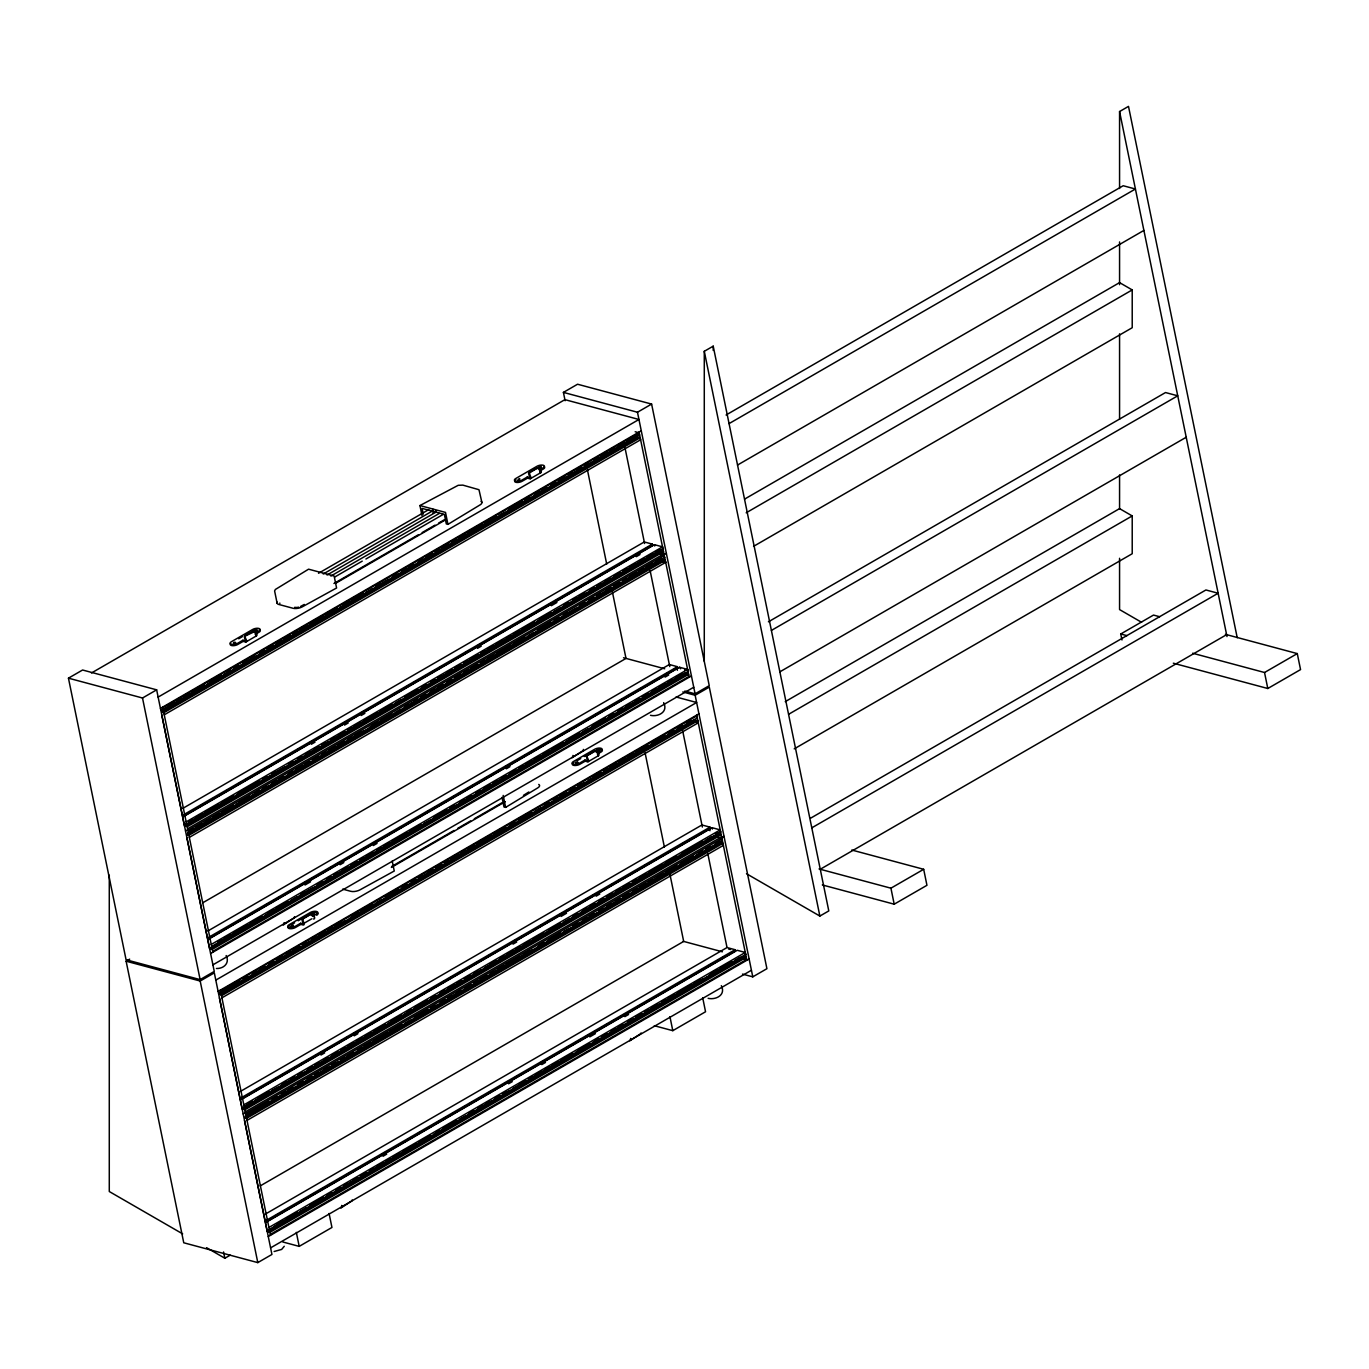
<?xml version="1.0" encoding="UTF-8"?>
<svg xmlns="http://www.w3.org/2000/svg" width="1369" height="1369" viewBox="0 0 1369 1369"><rect width="100%" height="100%" fill="white"/><g stroke="black" fill="none" stroke-linecap="round" stroke-linejoin="round"><path stroke-width="1.5" d="M254.446 631.828L257.389 630.904L256.636 631.879M284.256 1246.286L281.638 1249.435L274.108 1251.506M236.118 643.687L234.972 644.286M312.817 916.203L316.444 914.116A4.466 1.831 -11.6 0 0 316.547 911.463A4.466 1.831 -11.6 0 0 310.335 912.473L289.047 924.759A4.466 1.831 -11.6 0 0 288.945 927.412A4.466 1.831 -11.6 0 0 295.156 926.402L300.598 923.271L303.165 923.75L301.882 919.557L310.318 914.629L313.518 916.597M293.599 926.881L290.844 927.138L292.213 926.077M523.437 795.372L528.845 791.984M68.45 678.168L82.585 670.006L156.648 689.839L214.266 971.425L200.131 979.605L126.068 959.755L68.45 678.168L142.513 698.002L156.648 689.839M565.123 400.741L563.412 392.39L577.564 384.227L651.61 404.077L709.245 685.664L695.093 693.826L684.808 691.071M91.466 672.983L564.901 399.645L638.964 419.479L158.137 697.095M421.994 515.531L419.941 505.555L458.187 485.311L462.825 485.122L478.979 489.708L481.854 502.269M318.532 573.269L428.788 509.593M704.282 661.244L704.282 351.303L713.215 346.152L828.793 910.915L819.86 916.066L746.481 873.713M1119.568 188.494L1119.568 111.539L1128.501 106.388L1237.217 637.697M323.255 574.005L431.697 511.407M432.775 512.913L436.283 510.894M327.071 575.014L435.496 512.417M330.87 576.041L439.295 513.443M334.669 577.068L362.237 561.136M365.917 559.014L443.111 514.453M333.933 583.502L418.469 534.697M422.148 532.575L435.017 525.148M438.696 523.026L444.206 519.844M238.702 638.775L242.245 636.722M245.804 634.686L249.346 632.632M335.525 583.365L445.798 519.69M563.412 392.39L637.475 412.24L651.61 404.077M254.275 631.759L244.212 636.534L245.427 640.778L242.912 640.247L237.487 643.379A4.466 1.831 -11.6 0 1 231.275 644.388A4.466 1.831 -11.6 0 1 231.378 641.736L252.666 629.449A4.466 1.831 -11.6 0 1 258.878 628.439A4.466 1.831 -11.6 0 1 258.775 631.092L255.147 633.18M541.303 468.523L540.036 468.882M255.729 635.935A2.31 1.335 60 0 0 256.91 635.13A2.31 1.335 60 0 0 256.26 632.872L253.094 630.972L244.657 635.9L245.838 638.895A2.31 1.335 60 0 1 246.488 641.154A2.31 1.335 60 0 1 245.308 641.958L243.152 641.376L237.71 644.508A4.466 1.831 -11.6 0 1 232.131 645.638A4.466 1.831 -11.6 0 1 230.659 643.601M255.387 634.309L258.998 632.221A4.466 1.831 -11.6 0 0 259.289 629.637M540.139 471.586L538.941 468.797L537.161 468.318L528.554 473.332L529.786 477.559L527.27 477.028L521.829 480.16A4.466 1.831 -11.6 0 1 515.617 481.169A4.466 1.831 -11.6 0 1 515.719 478.534L537.007 466.247A4.466 1.831 -11.6 0 1 543.236 465.238A4.466 1.831 -11.6 0 1 543.117 467.873L539.506 469.961M540.071 472.716A2.31 1.335 60 0 0 541.268 471.911A2.31 1.335 60 0 0 540.601 469.653L537.777 467.633L529.255 472.493L530.179 475.676A2.31 1.335 60 0 1 530.847 477.935A2.31 1.335 60 0 1 529.649 478.739L527.493 478.157L522.068 481.289A4.466 1.831 -11.6 0 1 515.856 482.299A4.466 1.831 -11.6 0 1 515.959 479.663M539.728 471.09L543.356 469.002A4.466 1.831 -11.6 0 0 544.246 466.709M423.261 514.128L422.08 508.395L444.36 514.368L446.311 523.916L447.954 524.361L480.177 504.819A6.691 2.721 -11.6 0 0 481.067 501.413M246.009 641.907L256.431 635.883M530.368 478.688L540.789 472.664M160.447 708.389L641.274 430.79M162.825 707.859L639.186 432.826L635.165 431.748M167.463 706.37L172.99 703.17M176.687 701.031L180.383 698.909M184.079 696.77L189.606 693.57M193.303 691.448L204.375 685.048M209.919 681.848L221.008 675.447M226.535 672.247L230.232 670.125M233.928 667.986L237.624 665.847M243.152 662.664L246.848 660.525M250.544 658.386L254.24 656.264M259.768 653.064L263.464 650.925M267.16 648.803L272.705 645.603M276.384 643.464L280.08 641.342M283.777 639.203L289.321 636.003M293 633.881L296.697 631.742M300.393 629.62L305.937 626.42M309.634 624.281L322.554 616.82M326.25 614.681L337.322 608.298M342.866 605.098L348.393 601.898M352.09 599.759L363.179 593.376M376.099 585.898L379.795 583.776M392.715 576.315L396.411 574.176M401.938 570.976L405.635 568.854M409.331 566.715L413.027 564.593M418.555 561.393L422.251 559.254M425.947 557.132L431.492 553.932M435.171 551.793L438.867 549.671M442.563 547.532L448.108 544.332M451.804 542.192L455.483 540.071M459.18 537.931L464.724 534.731M468.42 532.609L481.34 525.148M485.037 523.009L496.108 516.609M509.028 509.148L521.965 501.687M525.645 499.565L529.341 497.426M534.885 494.226L538.582 492.104M542.261 489.965L545.957 487.843M551.502 484.643L555.198 482.504M558.894 480.365L564.422 477.182M568.118 475.043L571.814 472.904M577.342 469.721L581.038 467.582M584.734 465.443L588.43 463.321M593.975 460.121L597.654 457.982M601.35 455.86L606.895 452.66M610.591 450.521L614.27 448.399M617.967 446.26L623.511 443.06M627.207 440.938L638.279 434.538L639.614 434.897L163.253 709.912L161.918 709.57M161.525 710.562L167.069 707.362M172.614 704.162L183.686 697.779M187.382 695.64L192.909 692.44M198.454 689.24L203.998 686.04M207.694 683.918L220.614 676.457M224.311 674.318L229.838 671.118M233.534 668.996L239.079 665.796M242.775 663.657L255.695 656.196M259.391 654.074L264.919 650.874M268.615 648.735L274.159 645.535M277.856 643.413L290.776 635.952M294.472 633.813L299.999 630.613M303.696 628.474L316.615 621.013M320.312 618.891L325.856 615.691M331.401 612.491L335.08 610.352M340.624 607.169L351.696 600.769M357.241 597.568L362.785 594.368M366.481 592.247L372.009 589.046M375.705 586.907L388.625 579.446M392.321 577.307L397.866 574.124M401.562 571.985L414.482 564.524M418.178 562.385L423.705 559.185M427.402 557.063L432.946 553.863M436.643 551.724L449.562 544.263M453.259 542.141L458.786 538.941M462.482 536.802L468.027 533.602M473.571 530.402L484.643 524.019M490.188 520.819L493.867 518.68M499.411 515.48L504.956 512.297M508.652 510.158L521.572 502.697M525.268 500.558L530.796 497.358M534.492 495.236L547.412 487.775M551.108 485.636L556.653 482.436M560.349 480.314L565.876 477.114M569.572 474.975L582.492 467.513M586.189 465.392L591.733 462.192M595.429 460.052L600.957 456.852M606.501 453.652L617.59 447.269M623.117 444.069L626.814 441.93M632.358 438.73L636.037 436.608L639.066 438.371L638.861 437.361L162.5 712.376L163.818 712.736L640.196 437.721L638.861 437.361M162.449 710.802L636.961 436.848M162.654 711.829L637.167 437.858M164.246 714.806L640.606 439.774L639.032 432.074M726.083 414.995L1123.196 185.739L1135.414 189.008L729.061 423.603M737.549 465.032L1143.885 230.42M182.676 808.446L644.269 541.953L652.311 544.109L652.585 545.427L183.6 816.198M183.343 814.88L652.311 544.109M201.294 805.314L204.974 803.192M210.518 799.992L214.214 797.853M227.134 790.392L230.831 788.27M236.375 785.07L241.902 781.87M245.599 779.731L251.143 776.531M254.839 774.409L258.519 772.27M262.215 770.148L267.759 766.948M271.456 764.809L276.983 761.609M280.679 759.487L286.224 756.287M297.295 749.887L302.84 746.687M306.536 744.565L312.064 741.365M334.224 728.565L337.921 726.443M343.465 723.243L347.144 721.104M360.081 713.643L363.76 711.521M369.305 708.321L373.001 706.182M378.546 702.981L384.073 699.781M395.162 693.398L400.689 690.198M404.385 688.059L409.93 684.859M413.626 682.737L419.154 679.537M422.85 677.398L426.546 675.276M430.242 673.137L435.77 669.937M439.466 667.798L445.011 664.615M465.323 652.876L470.85 649.693M476.395 646.493L480.091 644.354M493.011 636.893L496.707 634.754M502.252 631.571L505.931 629.432M511.476 626.232L515.172 624.093M528.092 616.632L531.788 614.51M537.332 611.31L542.86 608.11M546.556 605.971L552.101 602.788M555.797 600.649L559.476 598.51M563.172 596.388L568.717 593.188M572.413 591.049L577.94 587.849M581.637 585.727L585.333 583.588M598.253 576.127L603.797 572.927M609.342 569.744L613.021 567.605M624.11 561.204L629.637 558.004M635.182 554.804L638.878 552.682M644.423 549.482L648.102 547.343M183.651 816.523L654.468 544.691L662.528 546.847L662.955 548.918L186.578 823.95L185.243 823.59M311.311 744.274L315.007 742.152M344.543 725.091L348.239 722.952M361.159 715.491L364.856 713.369M477.49 648.341L481.186 646.202M551.348 605.697L556.875 602.497M636.277 556.67L639.973 554.531M744.616 499.086L1119.568 282.613L1132.214 289.92L1132.214 327.721L753.583 546.334M186.167 821.879L662.528 546.847M188.939 821.451L192.635 819.329M196.332 817.19L201.859 813.99M205.555 811.851L218.492 804.39M222.172 802.268L233.26 795.868M238.788 792.668L259.1 780.946M262.797 778.807L266.493 776.685M272.037 773.485L275.717 771.346M288.654 763.885L292.333 761.763M297.877 758.563L301.574 756.424M305.27 754.302L308.949 752.163M314.494 748.963L318.19 746.841M321.886 744.702L325.582 742.563M331.11 739.38L334.806 737.241M338.502 735.102L344.03 731.902M347.726 729.78L351.422 727.641M355.119 725.519L360.663 722.319M364.342 720.18L377.279 712.719M380.958 710.597L392.047 704.196M404.967 696.735L417.887 689.274M421.584 687.135L425.28 685.013M430.824 681.813L434.503 679.674M438.2 677.535L441.896 675.413M447.441 672.213L451.12 670.074M454.816 667.952L460.36 664.752M464.057 662.613L467.753 660.491M471.432 658.352L476.977 655.152M480.673 653.03L484.369 650.891M488.048 648.769L493.593 645.569M497.289 643.43L502.834 640.23M506.513 638.108L510.209 635.969M513.905 633.83L519.45 630.647M523.129 628.508L534.218 622.108M539.745 618.908L550.834 612.525M563.754 605.064L567.451 602.925M572.995 599.725L576.674 597.603M580.37 595.464L584.067 593.325M589.611 590.125L593.29 588.003M596.987 585.864L600.683 583.742M606.227 580.542L609.924 578.403M613.603 576.281L619.147 573.081M622.844 570.941L626.54 568.819M630.219 566.68L635.764 563.48M639.46 561.358L643.156 559.219M646.835 557.08L652.38 553.88M656.076 551.758L662.955 548.918M190.394 821.383L195.938 818.183M201.483 815L212.554 808.6M216.251 806.461L221.795 803.261M227.322 800.061L231.019 797.939M236.563 794.739L247.635 788.339M253.179 785.139L258.724 781.939M262.403 779.817L267.948 776.617M271.644 774.478L284.564 767.016M288.26 764.895L293.805 761.694M297.484 759.555L303.028 756.355M306.724 754.233L319.644 746.772M323.341 744.633L328.885 741.433M332.564 739.311L345.501 731.85M349.198 729.711L354.725 726.511M360.269 723.311L363.966 721.189M369.493 717.989L380.582 711.589M386.109 708.389L391.654 705.189M395.35 703.067L400.895 699.867M404.574 697.728L417.511 690.267M421.19 688.145L426.734 684.945M430.431 682.806L435.975 679.606M439.654 677.484L452.591 670.023M456.271 667.884L461.815 664.684M465.511 662.562L478.431 655.101M482.128 652.962L487.672 649.762M491.368 647.64L496.896 644.44M502.44 641.24L513.512 634.84M519.056 631.639L522.753 629.518M528.28 626.317L533.824 623.117M537.521 620.978L550.441 613.517M554.137 611.395L559.681 608.195M563.361 606.056L568.905 602.856M572.601 600.734L585.521 593.273M589.218 591.134L594.762 587.934M598.441 585.812L611.378 578.334M615.075 576.212L620.602 573.012M624.298 570.873L629.843 567.69M635.37 564.49L646.459 558.09M650.155 555.951L655.683 552.751M185.773 824.84L660.286 550.868L662.408 552.391L662.185 551.382L185.825 826.414M185.979 825.849L660.508 551.895M187.159 826.756L663.52 551.741L662.185 551.382M187.587 828.827L663.948 553.812M185.517 830.966L187.758 829.682M666.361 553.367L664.119 554.65L660.063 553.572M187.912 830.435L664.273 555.403L660.252 554.325M188.854 831.069L192.533 828.947M196.229 826.808L201.773 823.608M205.47 821.486L209.149 819.346M212.845 817.225L218.39 814.025M222.086 811.885L233.158 805.485M238.702 802.302L249.774 795.902M255.318 792.702L259.015 790.563M262.694 788.441L266.39 786.302M271.935 783.102L275.631 780.98M279.31 778.841L283.007 776.702M288.551 773.519L292.247 771.38M295.944 769.241L301.471 766.058M305.167 763.919L308.864 761.78M312.56 759.658L318.087 756.458M321.783 754.319L325.48 752.197M329.176 750.058L334.703 746.858M338.4 744.736L343.944 741.536M347.64 739.397L351.32 737.275M355.016 735.136L360.56 731.936M371.632 725.536L377.177 722.353M380.873 720.214L391.945 713.814M404.865 706.353L408.561 704.231M414.105 701.031L417.802 698.892M421.481 696.753L425.177 694.631M430.722 691.431L434.418 689.292M438.114 687.17L441.793 685.03M447.338 681.83L451.034 679.708M454.73 677.569L460.258 674.369M463.954 672.247L467.65 670.108M471.347 667.986L476.874 664.786M480.57 662.647L484.267 660.525M487.963 658.386L493.49 655.186M497.187 653.047L510.124 645.586M513.803 643.464L524.892 637.064M537.812 629.603L550.732 622.142M554.428 620.003L558.124 617.881M563.669 614.681L567.348 612.542M580.285 605.081L583.964 602.959M589.509 599.759L593.205 597.62M596.901 595.498L600.58 593.359M606.125 590.159L609.821 588.037M613.517 585.898L619.045 582.698M622.741 580.576L626.437 578.437M630.134 576.298L635.661 573.098M639.357 570.976L643.054 568.837M646.75 566.715L652.294 563.515M655.973 561.376L661.518 558.176M190.308 831.017L195.835 827.817M201.38 824.617L212.469 818.217M216.148 816.095L221.692 812.895M227.237 809.695L232.764 806.495M236.461 804.356L247.549 797.973M253.077 794.773L258.621 791.573M262.318 789.434L267.845 786.234M271.541 784.112L284.461 776.651M288.157 774.512L293.702 771.312M297.398 769.19L310.318 761.729M314.014 759.59L319.559 756.39M323.238 754.268L328.782 751.068M332.479 748.929L345.399 741.468M349.095 739.328L354.639 736.146M360.167 732.945L363.863 730.806M369.408 727.606L380.479 721.206M386.024 718.023L391.551 714.823M395.247 712.684L400.792 709.484M404.488 707.362L417.408 699.901M421.104 697.762L426.632 694.562M430.328 692.44L443.265 684.979M446.944 682.84L452.489 679.64M456.185 677.501L461.729 674.318M465.409 672.179L478.346 664.718M482.025 662.579L487.569 659.379M491.266 657.257L496.81 654.057M502.337 650.857L513.426 644.457M518.954 641.257L522.65 639.135M528.194 635.935L533.722 632.735M537.418 630.613L550.355 623.152M554.034 621.013L559.579 617.813M563.275 615.674L576.195 608.212M579.891 606.091L585.436 602.89M589.115 600.751L594.659 597.551M598.356 595.429L611.276 587.968M614.972 585.829L620.516 582.629M624.196 580.507L629.74 577.307M635.284 574.107L646.356 567.707M650.053 565.585L655.597 562.385M188.34 832.506L664.701 557.474L663.366 557.115M187.519 833.396L662.048 559.425L664.153 560.948L663.948 559.938L187.57 834.97L188.905 835.312L665.283 560.297L663.948 559.938M187.724 834.405L662.254 560.451M746.191 512.793L1132.214 289.92M189.333 837.383L665.693 562.368L640.367 438.559M202.509 902.924L626.009 658.421L612.285 591.357M126.119 961.192L200.182 981.025L214.317 972.863L271.935 1254.449L257.8 1262.612L183.754 1242.778L126.119 961.192L129.661 959.139M207.763 931.04L669.355 664.53L677.398 666.686L677.672 668.004L208.687 938.775M208.43 937.457L677.398 666.686M230.06 925.769L233.757 923.63M239.301 920.43L242.98 918.308M255.917 910.847L259.597 908.708M265.141 905.508L268.837 903.386M274.382 900.186L279.909 896.986M290.998 890.586L296.525 887.386M300.222 885.264L305.766 882.064M309.462 879.925L314.99 876.725M326.079 870.342L331.606 867.142M335.302 865.003L340.847 861.803M363.007 849.02L366.687 846.881M372.231 843.68L375.927 841.559M388.847 834.097L392.544 831.958M398.088 828.758L401.767 826.636M407.312 823.436L412.856 820.236M423.928 813.836L429.472 810.636M433.169 808.514L438.696 805.314M442.392 803.175L446.089 801.053M451.633 797.853L455.312 795.714M459.009 793.592L464.553 790.392M468.249 788.253L473.777 785.053M484.866 778.653L490.41 775.47M494.089 773.331L499.634 770.131M505.178 766.931L508.857 764.809M521.794 757.348L525.491 755.209M531.018 752.009L534.714 749.887M540.259 746.687L543.955 744.548M556.875 737.087L560.571 734.948M566.099 731.765L571.643 728.565M584.563 721.104L588.259 718.965M591.956 716.826L597.483 713.643M601.179 711.504L606.724 708.303M610.42 706.182L614.116 704.042M617.795 701.903L623.34 698.703M627.036 696.581L632.581 693.381M638.108 690.181L641.804 688.059M652.876 681.659L658.421 678.459M663.965 675.259L667.661 673.12M673.189 669.937L677.672 668.004M208.738 939.1L679.554 667.268L687.614 669.424L688.025 671.494L211.665 946.527M305.013 884.99L310.558 881.79M340.094 864.729L343.79 862.59M373.326 845.546L377.023 843.407M506.273 768.796L509.952 766.657M665.06 677.107L668.739 674.985M768.403 621.817L1165.515 392.544L1177.734 395.812L771.397 630.424M211.237 944.456L687.614 669.424M217.722 941.906L221.419 939.767M225.098 937.645L230.642 934.445M234.339 932.306L247.259 924.845M250.955 922.706L262.027 916.323M267.571 913.123L273.115 909.923M276.812 907.784L287.884 901.401M300.804 893.94L304.5 891.801M317.42 884.34L321.116 882.201M326.661 879.001L330.357 876.879M334.036 874.74L337.732 872.618M343.277 869.418L346.973 867.279M350.652 865.157L356.197 861.957M359.893 859.818L363.589 857.696M367.268 855.557L372.813 852.357M376.509 850.235L380.206 848.096M383.902 845.956L389.429 842.756M393.125 840.634L406.045 833.173M409.742 831.034L420.813 824.634M433.751 817.173L446.67 809.712M450.367 807.59L454.063 805.451M459.59 802.251L463.287 800.129M466.983 797.99L470.679 795.868M476.207 792.668L479.903 790.529M483.599 788.39L489.144 785.207M492.823 783.068L496.519 780.929M502.064 777.746L505.76 775.607M509.439 773.468L514.984 770.285M518.68 768.146L522.376 766.007M526.072 763.885L531.6 760.685M535.296 758.546L538.992 756.424M542.689 754.285L548.216 751.085M551.912 748.963L562.984 742.563M568.529 739.363L579.617 732.963M592.537 725.502L605.457 718.041M609.154 715.919L612.85 713.779M618.377 710.579L622.074 708.44M625.77 706.318L629.466 704.179M634.994 700.979L638.69 698.857M642.386 696.718L647.931 693.518M651.61 691.396L655.306 689.257M659.002 687.135L664.547 683.935M668.243 681.796L671.922 679.674M675.619 677.535L681.163 674.335M219.177 941.838L224.721 938.638M228.418 936.516L241.338 929.038M245.034 926.916L250.561 923.716M256.106 920.516L259.802 918.394M265.329 915.194L276.418 908.794M281.963 905.594L287.49 902.393M291.186 900.272L296.731 897.071M300.41 894.932L313.347 887.471M317.043 885.332L322.571 882.149M326.267 880.01L331.811 876.81M335.508 874.688L348.428 867.21M352.124 865.088L357.651 861.888M361.348 859.749L374.267 852.288M377.964 850.166L383.508 846.966M387.205 844.827L392.732 841.627M398.276 838.444L409.348 832.044M414.893 828.844L418.589 826.705M424.133 823.505L429.661 820.322M433.357 818.183L446.277 810.722M449.973 808.583L455.518 805.383M459.214 803.261L472.134 795.8M475.83 793.661L481.358 790.461M485.054 788.339L490.598 785.139M494.295 783L507.214 775.538M510.911 773.417L516.438 770.217M520.134 768.077L525.679 764.877M531.223 761.677L542.295 755.294M547.84 752.094L551.519 749.955M557.063 746.755L562.608 743.555M566.304 741.433L579.224 733.972M582.92 731.833L588.448 728.633M592.144 726.511L605.064 719.05M608.76 716.911L614.305 713.711M618.001 711.589L623.528 708.389M627.224 706.25L640.144 698.789M643.841 696.667L649.385 693.467M653.081 691.328L658.609 688.128M664.153 684.928L675.225 678.545M678.921 676.406L684.466 673.206L687.478 674.968L687.272 673.959L210.912 948.991L212.246 949.35L688.607 674.318L687.272 673.959M210.86 947.416L685.373 673.445M211.066 948.426L685.578 674.472M212.674 951.404L689.035 676.389M210.604 953.543L691.431 675.944M212.914 964.837L693.758 687.238M391.602 866.526L454.097 830.435M457.776 828.313L470.628 820.887M474.307 818.765L501.875 802.85M291.049 924.862L294.609 922.826M298.151 920.772L308.795 914.629M391.363 867.433L505.298 801.652M577.17 760.634L580.73 758.58M584.272 756.527L591.374 752.437M682.806 691.944L695.144 695.264L709.296 687.101L766.914 968.687L752.779 976.85L742.494 974.095M596.747 751.975L594.831 751.341L586.343 756.236L587.455 760.582L584.939 760.052L579.515 763.183A4.466 1.831 -11.6 0 1 573.286 764.193A4.466 1.831 -11.6 0 1 573.406 761.54L594.694 749.254A4.466 1.831 -11.6 0 1 600.905 748.244A4.466 1.831 -11.6 0 1 600.803 750.896L597.175 752.984M313.398 918.958A2.31 1.335 60 0 0 314.596 918.154A2.31 1.335 60 0 0 313.929 915.895L311.088 913.859L302.583 918.719L303.507 921.902A2.31 1.335 60 0 1 304.175 924.161A2.31 1.335 60 0 1 302.977 924.965L300.821 924.4L295.396 927.532A4.466 1.831 -11.6 0 1 290.04 928.678A4.466 1.831 -11.6 0 1 288.14 926.864M303.114 923.801L311.79 918.787M597.757 755.739A2.31 1.335 60 0 0 598.938 754.935A2.31 1.335 60 0 0 598.27 752.676L595.121 750.777L586.685 755.705L587.849 758.7A2.31 1.335 60 0 1 588.516 760.959A2.31 1.335 60 0 1 587.335 761.763L585.179 761.181L579.737 764.313A4.466 1.831 -11.6 0 1 573.525 765.322A4.466 1.831 -11.6 0 1 573.628 762.67M597.397 754.114L601.025 752.026A4.466 1.831 -11.6 0 0 601.932 749.716M502.029 797.374L503.98 806.94L505.64 807.385L537.846 787.825A6.691 2.721 -11.6 0 0 538.736 784.42M588.037 761.712L598.458 755.688M215.806 980.118L696.633 702.502L676.064 696.992M218.116 991.413L698.943 713.797M220.495 990.865L696.855 715.85M239.9 980.854L219.588 992.576L220.922 992.936L697.283 717.904M243.596 978.715L247.293 976.593M252.82 973.393L256.516 971.254M260.213 969.132L263.909 966.993M269.436 963.793L273.133 961.671M276.829 959.532L282.373 956.332M286.053 954.21L289.749 952.071M293.445 949.932L298.99 946.749M302.669 944.61L306.365 942.471M311.91 939.288L315.606 937.149M319.302 935.01L324.829 931.827M328.526 929.688L332.222 927.549M335.918 925.427L341.446 922.227M352.535 915.827L358.062 912.627M361.758 910.505L372.83 904.105M385.767 896.644L398.687 889.183M402.383 887.044L406.08 884.922M411.607 881.722L415.303 879.582M419 877.461L422.696 875.321M428.223 872.121L431.919 869.982M435.616 867.86L441.16 864.66M444.839 862.521L448.536 860.399M452.232 858.26L457.776 855.06M461.473 852.938L465.152 850.799M468.848 848.677L474.393 845.477M478.089 843.338L491.009 835.877M494.705 833.755L505.777 827.355M511.322 824.155L515.018 822.016M518.697 819.894L531.634 812.433M544.554 804.972L548.25 802.833M553.778 799.633L557.474 797.511M561.17 795.372L564.867 793.233M570.394 790.033L574.09 787.911M577.786 785.772L581.483 783.65M594.403 776.189L599.947 772.989M603.643 770.85L607.323 768.728M611.019 766.589L616.563 763.389M620.26 761.267L623.939 759.128M627.635 756.989L633.18 753.806M636.876 751.667L647.948 745.266M653.492 742.066L664.564 735.683M670.108 732.483L673.805 730.344M677.484 728.205L681.18 726.083M686.725 722.883L690.421 720.744M219.194 993.586L228.435 988.247M233.979 985.047L239.507 981.864M243.203 979.725L248.747 976.525M252.444 974.386L265.364 966.925M269.06 964.803L274.587 961.603M278.283 959.464L283.828 956.281M287.524 954.142L300.444 946.681M304.14 944.542L309.668 941.342M313.364 939.22L318.909 936.02M324.453 932.819L335.525 926.419M341.069 923.219L344.748 921.097M350.293 917.897L361.365 911.497M366.909 908.297L372.454 905.097M376.15 902.975L381.677 899.775M385.373 897.636L398.293 890.175M401.99 888.053L407.534 884.853M411.23 882.714L416.758 879.514M420.454 877.392L433.374 869.931M437.07 867.792L442.615 864.592M446.311 862.47L451.838 859.27M457.383 856.07L468.455 849.67M472.151 847.548L477.695 844.348M483.24 841.148L494.312 834.748M499.856 831.548L503.535 829.426M509.08 826.226L514.624 823.026M518.321 820.887L531.24 813.426M534.937 811.304L540.464 808.104M544.16 805.965L549.705 802.764M553.401 800.643L566.321 793.181M570.017 791.042L575.545 787.842M579.241 785.72L584.785 782.52M588.482 780.381L601.402 772.92M605.098 770.781L610.625 767.598M616.17 764.398L627.242 757.998M630.938 755.859L636.482 752.659M642.027 749.476L647.554 746.276M651.25 744.137L664.17 736.676M667.867 734.537L673.411 731.354M677.107 729.215L682.635 726.015M686.331 723.893L691.875 720.693M220.118 993.826L694.631 719.872L696.735 721.395M220.323 994.835L694.836 720.881M779.868 671.837L1186.221 437.241M222.018 994.339L696.53 720.368L697.865 720.727L221.504 995.759M221.915 997.83L698.293 722.798L696.718 715.097M785.258 701.63L1119.568 508.618L1132.214 515.925L1132.214 553.726L794.208 748.877M788.664 714.259L1132.214 515.925M240.345 1091.469L701.938 824.977L709.998 827.133L710.254 828.45L243.134 1098.143M241.012 1097.887L709.998 827.133M246.044 1095.799L249.723 1093.677M255.267 1090.477L260.812 1087.277M273.732 1079.816L277.428 1077.677M281.124 1075.555L286.651 1072.355M290.348 1070.216L295.892 1067.016M299.589 1064.894L303.268 1062.755M306.964 1060.616L312.508 1057.433M316.205 1055.294L321.732 1052.094M327.277 1048.894L330.973 1046.772M342.045 1040.372L347.589 1037.172M353.134 1033.971L356.813 1031.832M378.973 1019.049L382.67 1016.91M388.214 1013.727L393.742 1010.527M406.661 1003.066L410.358 1000.927M414.054 998.788L419.598 995.605M423.295 993.466L428.822 990.266M432.518 988.127L436.215 986.005M439.911 983.866L445.438 980.666M449.135 978.544L454.679 975.344M460.206 972.144L463.903 970.005M474.992 963.622L480.519 960.422M486.063 957.222L489.76 955.083M511.92 942.3L515.6 940.161M521.144 936.961L524.84 934.839M537.76 927.378L541.457 925.239M547.001 922.039L552.528 918.839M556.225 916.717L561.769 913.517M565.465 911.378L569.145 909.256M572.841 907.117L578.385 903.916M582.082 901.795L587.609 898.594M591.305 896.455L596.85 893.255M607.922 886.872L613.466 883.672M619.01 880.472L622.69 878.333M644.85 865.55L648.547 863.411M654.091 860.211L657.77 858.089M670.707 850.628L674.387 848.489M679.931 845.289L685.475 842.089M689.172 839.967L694.699 836.767M705.788 830.367L710.254 828.45M241.32 1099.529L712.154 827.715L720.197 829.871L720.624 831.941L244.264 1106.956M320.979 1055.02L324.675 1052.881M354.212 1035.82L357.908 1033.698M512.999 944.148L516.695 942.026M561.016 916.443L566.544 913.243M596.097 896.182L599.793 894.043M243.836 1104.886L720.197 829.871M248.456 1103.414L252.153 1101.275M257.697 1098.075L268.769 1091.675M281.706 1084.214L285.385 1082.092M290.93 1078.892L294.626 1076.753M298.322 1074.631L302.001 1072.492M307.546 1069.292L311.242 1067.17M314.938 1065.031L318.618 1062.892M324.162 1059.692L327.858 1057.57M331.555 1055.431L337.082 1052.231M340.778 1050.109L344.475 1047.969M348.171 1045.848L353.698 1042.648M357.395 1040.508L361.091 1038.386M364.787 1036.247L370.332 1033.047M374.011 1030.925L385.1 1024.525M390.627 1021.325L401.716 1014.925M407.243 1011.725L410.94 1009.603M414.636 1007.464L427.556 1000.003M431.252 997.864L434.948 995.742M440.493 992.542L444.172 990.403M447.868 988.281L453.413 985.081M457.109 982.942L460.788 980.82M464.485 978.681L470.029 975.481M473.725 973.359L477.422 971.22M490.342 963.759L495.869 960.559M499.565 958.437L503.262 956.298M506.958 954.159L512.502 950.976M516.181 948.837L519.878 946.698M523.574 944.576L529.118 941.376M532.798 939.237L543.887 932.854M549.414 929.654L560.503 923.254M573.423 915.793L577.119 913.653M582.664 910.453L586.343 908.331M590.039 906.192L593.735 904.07M599.28 900.87L602.959 898.731M606.655 896.609L612.2 893.409M615.896 891.27L619.592 889.148M623.271 887.009L628.816 883.809M632.512 881.687L636.209 879.548M639.888 877.409L645.432 874.209M649.128 872.087L662.048 864.626M665.745 862.487L676.816 856.087M682.361 852.904L702.673 841.165M715.593 833.704L720.624 831.941M246.232 1105.467L251.759 1102.267M255.455 1100.146L268.392 1092.684M272.072 1090.545L277.616 1087.345M281.312 1085.223L294.232 1077.762M297.929 1075.623L303.473 1072.423M307.152 1070.301L312.697 1067.101M316.393 1064.962L329.313 1057.501M333.009 1055.379L338.554 1052.179M342.233 1050.04L347.777 1046.84M353.322 1043.64L364.394 1037.257M368.09 1035.118L373.634 1031.918M379.162 1028.718L382.858 1026.596M388.402 1023.396L399.474 1016.996M405.019 1013.796L410.563 1010.596M414.242 1008.474L427.179 1001.013M430.859 998.874L436.403 995.674M440.099 993.552L445.644 990.352M449.323 988.213L462.26 980.752M465.939 978.613L471.484 975.43M475.18 973.291L480.724 970.091M484.404 967.969L497.341 960.49M501.02 958.368L506.564 955.168M512.109 951.968L523.18 945.568M526.877 943.446L532.421 940.246M537.949 937.046L543.493 933.846M547.189 931.724L560.109 924.246M563.806 922.124L569.35 918.924M573.029 916.785L578.574 913.602M582.27 911.463L595.19 904.002M598.886 901.863L604.431 898.663M608.11 896.541L613.654 893.341M617.351 891.202L630.27 883.741M633.967 881.619L639.511 878.419M643.19 876.28L656.127 868.819M659.824 866.697L665.351 863.497M670.896 860.297L674.592 858.158M680.119 854.958L691.208 848.575M696.735 845.375L702.28 842.175M705.976 840.036L711.521 836.835M243.442 1107.846L717.972 833.892L720.077 835.415L719.872 834.405L243.494 1109.42M245.496 1107.795L718.177 834.902M244.829 1109.78L721.206 834.748L719.872 834.405M245.256 1111.85L721.617 836.818M243.203 1113.99L245.427 1112.689M721.788 837.674L724.03 836.373M245.581 1113.442L721.942 838.427L717.921 837.349M248.371 1113.031L268.683 1101.309M272.363 1099.17L276.059 1097.031M281.603 1093.848L285.3 1091.709M288.979 1089.57L292.675 1087.448M298.22 1084.248L301.916 1082.109M307.443 1078.909L311.139 1076.787M314.836 1074.648L318.532 1072.526M324.059 1069.326L327.756 1067.187M331.452 1065.065L335.148 1062.926M340.693 1059.726L344.372 1057.604M348.068 1055.465L353.613 1052.265M357.309 1050.143L360.988 1048.004M364.684 1045.865L370.229 1042.682M373.925 1040.543L386.845 1033.082M390.541 1030.943L401.613 1024.56M414.533 1017.081L427.47 1009.62M431.149 1007.498L434.846 1005.359M440.39 1002.159L444.086 1000.037M447.783 997.898L451.462 995.776M457.006 992.576L460.703 990.437M464.399 988.315L469.926 985.115M473.623 982.976L477.319 980.837M481.015 978.715L486.543 975.515M490.239 973.376L493.935 971.254M497.632 969.115L503.159 965.915M506.855 963.793L519.775 956.332M523.471 954.193L529.016 950.993M540.088 944.61L543.784 942.471M549.328 939.271L560.4 932.871M573.32 925.41L577.016 923.288M582.561 920.088L586.257 917.949M589.953 915.827L593.633 913.688M599.177 910.488L602.873 908.366M606.57 906.227L610.249 904.088M615.793 900.888L619.49 898.766M623.186 896.627L628.713 893.427M632.41 891.305L636.106 889.165M639.802 887.044L645.329 883.844M649.026 881.704L652.722 879.582M656.418 877.443L661.946 874.243M665.642 872.121L676.731 865.721M682.258 862.521L693.347 856.121M698.874 852.921L702.571 850.799M706.267 848.66L709.963 846.538M715.491 843.338L719.187 841.199M246.129 1115.102L257.218 1108.702M262.745 1105.502L268.29 1102.302M271.986 1100.18L277.513 1096.98M281.21 1094.841L294.13 1087.38M297.826 1085.241L303.37 1082.058M307.067 1079.919L312.594 1076.718M316.29 1074.597L329.21 1067.136M332.907 1064.996L338.451 1061.796M342.147 1059.657L347.675 1056.474M358.764 1050.074L364.308 1046.874M369.835 1043.674L373.532 1041.535M379.076 1038.352L390.148 1031.952M395.692 1028.752L401.22 1025.552M404.916 1023.413L410.46 1020.23M414.157 1018.091L427.077 1010.63M430.773 1008.491L436.3 1005.291M439.997 1003.169L445.541 999.969M449.237 997.83L462.157 990.369M465.854 988.247L471.398 985.047M475.077 982.908L488.014 975.447M491.693 973.325L497.238 970.125M500.934 967.986L506.479 964.786M512.006 961.586L523.095 955.203M528.622 952.003L532.319 949.864M537.863 946.663L543.39 943.463M547.087 941.342L560.024 933.88M563.703 931.741L569.247 928.541M572.944 926.419L578.471 923.219M582.167 921.08L595.104 913.619M598.783 911.497L604.328 908.297M608.024 906.158L620.944 898.697M624.64 896.575L630.185 893.375M633.864 891.236L639.409 888.036M644.953 884.836L656.025 878.453M659.721 876.314L665.266 873.114M670.793 869.914L674.489 867.792M680.034 864.592L691.105 858.192M696.65 854.992L702.194 851.792M705.874 849.67L711.418 846.47M715.114 844.331L718.811 842.209L721.822 843.971L721.617 842.962L245.256 1117.977L246.591 1118.336L722.952 843.321L721.617 842.962M246.009 1115.513L722.37 840.498L721.035 840.138M245.205 1116.402L719.718 842.448M245.41 1117.429L719.923 843.458M247.002 1120.407L723.38 845.375L698.036 721.583M1121.981 639.973L1120.749 633.984L1153.502 615.075L1159.663 616.717M810.653 818.166L1205.918 589.971L1218.136 593.239L811.783 827.851M260.178 1185.93L683.679 941.427L669.954 874.38M820.271 869.264L1226.607 634.668M265.432 1214.046L727.025 947.553L735.067 949.71L735.341 951.027L266.373 1221.781M266.099 1220.481L735.067 949.71M274.81 1216.254L278.506 1214.115M284.05 1210.915L289.578 1207.715M300.667 1201.332L306.194 1198.132M309.89 1195.993L315.435 1192.793M319.131 1190.671L324.658 1187.471M328.355 1185.332L332.051 1183.21M335.747 1181.071L341.275 1177.87M344.971 1175.749L350.515 1172.549M356.06 1169.348L359.739 1167.209M370.828 1160.809L376.355 1157.626M381.9 1154.426L385.596 1152.287M407.757 1139.504L411.436 1137.365M416.98 1134.165L422.525 1130.965M433.597 1124.582L439.141 1121.382M442.837 1119.243L448.365 1116.043M452.061 1113.921L457.605 1110.721M461.302 1108.582L464.981 1106.46M468.677 1104.321L474.222 1101.121M477.918 1098.982L483.445 1095.799M487.142 1093.66L492.686 1090.46M503.758 1084.06L509.302 1080.86M514.847 1077.677L518.526 1075.538M540.687 1062.738L544.383 1060.616M549.927 1057.416L553.606 1055.277M566.544 1047.815L570.24 1045.694M575.767 1042.494L581.312 1039.293M585.008 1037.154L590.535 1033.971M594.232 1031.832L597.928 1029.693M601.624 1027.571L607.151 1024.371M610.848 1022.232L616.392 1019.032M620.089 1016.91L625.616 1013.71M636.705 1007.31L642.232 1004.11M645.928 1001.988L651.473 998.788M673.634 985.988L677.33 983.866M682.857 980.666L686.553 978.527M699.473 971.066L703.17 968.944M708.714 965.744L712.41 963.605M717.938 960.405L723.482 957.205M266.407 1222.123L737.224 950.291L745.284 952.448L745.711 954.518L269.334 1229.533M382.995 1156.275L386.691 1154.135M508.549 1083.786L512.246 1081.664M541.782 1064.603L545.478 1062.464M589.782 1036.881L595.327 1033.681M624.863 1016.637L628.559 1014.497M268.923 1227.48L745.284 952.448M277.24 1223.852L282.784 1220.652M286.48 1218.53L297.552 1212.13M310.472 1204.669L323.392 1197.208M327.088 1195.069L330.785 1192.947M336.329 1189.747L340.008 1187.607M343.705 1185.486L347.401 1183.346M352.945 1180.146L356.642 1178.024M360.321 1175.885L365.865 1172.685M369.562 1170.546L373.258 1168.424M376.937 1166.285L382.481 1163.085M386.178 1160.963L389.874 1158.824M393.553 1156.702L399.098 1153.502M402.794 1151.363L415.714 1143.902M419.41 1141.78L430.482 1135.38M436.026 1132.18L439.723 1130.041M443.419 1127.919L456.339 1120.458M469.259 1112.997L472.955 1110.858M478.5 1107.658L482.196 1105.536M485.875 1103.397L489.572 1101.258M495.116 1098.075L498.812 1095.936M502.491 1093.797L506.188 1091.675M519.108 1084.214L524.652 1081.014M528.348 1078.875L532.045 1076.753M535.724 1074.614L541.268 1071.414M544.965 1069.292L548.661 1067.153M552.357 1065.014L557.885 1061.831M561.581 1059.692L572.653 1053.291M578.197 1050.091L589.269 1043.708M594.813 1040.508L598.51 1038.369M602.206 1036.247L605.902 1034.108M611.43 1030.908L615.126 1028.769M618.822 1026.647L622.519 1024.508M628.046 1021.308L631.742 1019.186M635.438 1017.047L640.983 1013.847M644.662 1011.725L648.358 1009.586M652.055 1007.464L657.599 1004.264M661.278 1002.125L664.975 1000.003M668.671 997.864L674.215 994.664M677.895 992.542L690.832 985.064M694.528 982.942L700.055 979.742M711.144 973.342L716.672 970.142M720.368 968.02L731.44 961.62M274.998 1225.922L286.087 1219.522M291.631 1216.322L297.159 1213.122M300.855 1211L306.399 1207.8M310.078 1205.661L323.016 1198.2M326.712 1196.078L332.239 1192.878M335.935 1190.739L341.48 1187.539M345.159 1185.417L358.096 1177.956M361.792 1175.817L367.32 1172.617M371.016 1170.495L376.561 1167.295M382.088 1164.095L393.177 1157.695M396.873 1155.573L402.4 1152.373M407.945 1149.173L419.017 1142.773M424.561 1139.573L428.257 1137.451M433.802 1134.251L439.329 1131.051M443.026 1128.912L455.945 1121.451M459.642 1119.329L465.186 1116.129M468.882 1113.99L474.41 1110.789M478.106 1108.668L491.026 1101.206M494.722 1099.067L500.267 1095.867M503.963 1093.745L509.49 1090.545M513.187 1088.406L526.107 1080.945M529.803 1078.823L535.347 1075.623M540.875 1072.423L551.964 1066.023M555.66 1063.884L561.187 1060.701M566.732 1057.501L572.276 1054.301M575.973 1052.162L588.892 1044.701M592.589 1042.579L598.116 1039.379M601.812 1037.24L607.357 1034.04M611.053 1031.918L623.973 1024.457M627.669 1022.318L633.197 1019.118M636.893 1016.979L642.437 1013.796M646.134 1011.657L659.054 1004.196M662.75 1002.057L668.277 998.874M671.974 996.735L684.894 989.274M688.59 987.135L694.134 983.935M699.679 980.752L703.358 978.613M708.902 975.412L719.974 969.012M725.519 965.812L731.063 962.629M734.759 960.49L740.287 957.29M268.529 1230.423L743.059 956.469L743.264 957.479L268.735 1231.45M744.941 956.982L268.581 1231.997L269.915 1232.357L746.276 957.342L744.941 956.982L745.164 957.992M206.514 1247.655L224.858 1258.248L230.214 1255.151M270.343 1234.427L746.704 959.412L742.648 958.317M268.29 1236.566L749.117 958.967M819.038 868.939L890.928 888.19L923.681 869.298L926.95 885.298L894.197 904.19L822.324 884.939M1192.639 653.235L1264.528 672.504L1297.282 653.595L1300.55 669.595L1267.797 688.504L1173.319 663.195M270.6 1247.861L751.427 970.262M282.767 1241.974L299.195 1246.372L331.948 1227.463L329.073 1213.464M654.314 1025.723L672.795 1030.669L705.548 1011.759L702.691 997.761M300.615 606.416L304.294 604.448M519.638 479.749C520.87 476.104 514.949 482.145 519.518 481.015M597.859 750.708C602.394 748.313 592.811 750.452 597.859 750.571M575.682 763.166C582.047 761.352 571.558 762.02 576.571 762.995M314.117 914.954L312.081 914.612L314.819 912.798L311.875 913.397L313.518 913.927M597.74 754.627L597.723 753.172M292.23 926.214C295.978 923.442 286.703 926.899 293.685 926.163M576.571 762.858L578.231 763.217M216.439 968.499C223.472 968.79 230.095 963.297 226.159 955.545M597.106 750.777L599.519 750.931M539.489 468.882C545.119 463.543 533.944 468.369 541.422 467.548M650.48 715.303C657.924 717.099 668.517 712.137 663.657 702.639M708.149 998.326C715.593 1000.123 726.203 995.16 721.326 985.663M294.746 607.288L295.191 607.391A4.278 1.745 -11.6 0 0 298.682 607.151M1225.392 634.326L1297.282 653.595M1120.749 633.984L1126.909 635.627M659.379 550.629L660.286 550.868M661.261 555.626L663.161 556.139M661.124 559.185L662.048 559.425M661.638 561.273L665.693 562.368M419.941 505.555L445.507 512.417L447.954 524.361M680.598 668.791L679.554 667.268M684.603 669.646L686.502 670.16M623.545 657.753L664.701 668.774M693.724 719.615L694.631 719.872M694.237 721.72L698.293 722.798M255.49 634.805L255.609 633.265M851.792 850.029L923.681 869.298M717.048 833.653L717.972 833.892M728.582 949.008L730.481 949.504M745.711 954.518L744.171 953.183M683.285 941.324L722.37 951.797M342.661 889.131L350.755 891.305A6.691 2.721 -11.6 0 0 359.79 889.953L394.255 871.009L392.218 861.05M1141.575 622.296L1119.568 609.581L1119.568 558.295M182.659 1233.88L109.28 1191.526L109.28 875.167M236.153 643.259C228.863 642.934 239.797 640.743 233.158 644.114M665.454 561.136L689.206 677.227M723.123 844.16L746.875 960.251M161.764 714.875L184.524 826.072M186.851 837.452L209.611 948.666M219.434 997.898L242.193 1109.095M244.521 1120.475L267.28 1231.672M1264.528 672.504L1267.797 688.504M1119.568 111.539L1227 636.568M890.928 888.19L894.197 904.19M704.282 351.303L819.86 916.066M637.475 412.24L695.093 693.826M695.144 695.264L752.779 976.85M654.468 544.691L654.741 546.009M712.154 827.715L712.41 829.032M676.885 667.798L677.398 670.28M709.467 828.228L709.981 830.726M625.034 447.954L644.594 543.527M650.104 570.531L669.766 666.6M682.703 730.978L702.365 827.047M707.79 853.554L726.922 947.04M587.421 469.824L606.707 564.114M645.09 752.847L664.393 847.137M669.937 1016.671L672.795 1030.669M527.27 477.028L527.493 478.157M584.939 760.052L585.179 761.181M503.193 795.423L505.64 807.385M432.724 508.994L433.22 511.373M277.12 603.233L274.604 590.946L275.391 589.457L308.573 569.179L334.139 576.024L336.586 587.986L302.104 606.929A6.691 2.721 -11.6 0 1 293.086 608.281L278.9 604.482A6.691 2.721 -11.6 0 1 277.24 602.172M242.912 640.247L243.152 641.376M300.598 923.271L300.821 924.4M296.337 1232.374L299.195 1246.372M162.671 707.106L212.845 952.259M220.341 990.112L270.514 1235.283M142.513 698.002L200.131 979.605M200.182 981.025L257.8 1262.612M223.575 1251.968L224.858 1258.248M1119.568 241.937L1119.568 284.684M1119.568 333.848L1119.568 419.342M1119.568 474.923L1119.568 509.131M713.215 346.152L713.215 350.413M279.978 603.25A4.278 1.745 -11.6 0 1 279.738 603.096M253.316 630.356A4.466 1.831 -11.6 0 1 253.778 630.151M583.365 749.408A2.31 1.335 60 0 1 583.245 750.503L572.071 757.724L572.824 756.527A2.31 1.335 60 0 0 572.944 755.431M294.472 916.665A2.31 1.335 60 0 1 294.369 917.76L283.212 925.016L283.948 923.767A2.31 1.335 60 0 0 284.067 922.672M316.975 912.644A4.466 1.831 -11.6 0 1 316.684 915.245M310.575 913.602A4.466 1.831 -11.6 0 1 311.447 913.174M314.648 912.439A4.466 1.831 -11.6 0 1 315.691 912.439M288.91 926.129A4.466 1.831 -11.6 0 1 289.287 925.889M597.363 749.476A4.466 1.831 -11.6 0 1 599.006 749.219M600.033 749.219A4.466 1.831 -11.6 0 1 601.316 749.442M641.068 1032.928A2.31 1.335 60 0 1 640.914 1033.527L629.808 1040.799L630.493 1039.55A2.31 1.335 60 0 0 630.613 1038.455M352.175 1199.928A2.31 1.335 60 0 1 352.038 1200.784L340.898 1208.023L341.617 1206.791A2.31 1.335 60 0 0 341.685 1205.439M254.172 630.459L257.269 629.997L254.206 630.373"/></g></svg>
